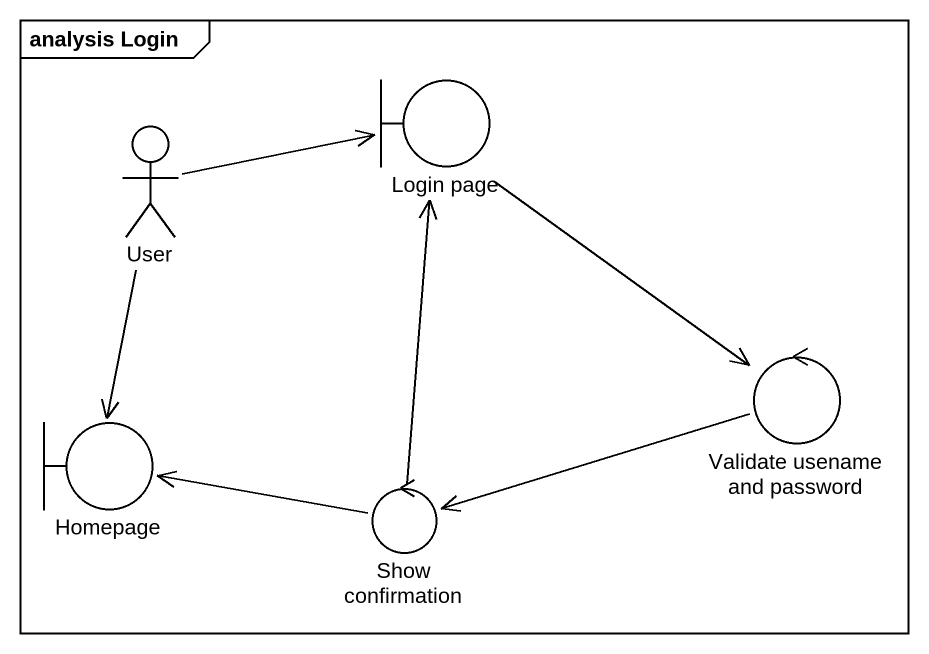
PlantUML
@startuml
mainframe analysis Login
actor User
boundary "Login page" as Login_page
boundary Homepage
control "Validate usename and password" as Validate_usename_and
control "Show confirmation" as Show_confirmation
User -right-> Login_page
User --> Homepage
Login_page --> Validate_usename_and
Validate_usename_and -left-> Show_confirmation
Show_confirmation -up-> Login_page
Show_confirmation -left-> Homepage
@enduml
